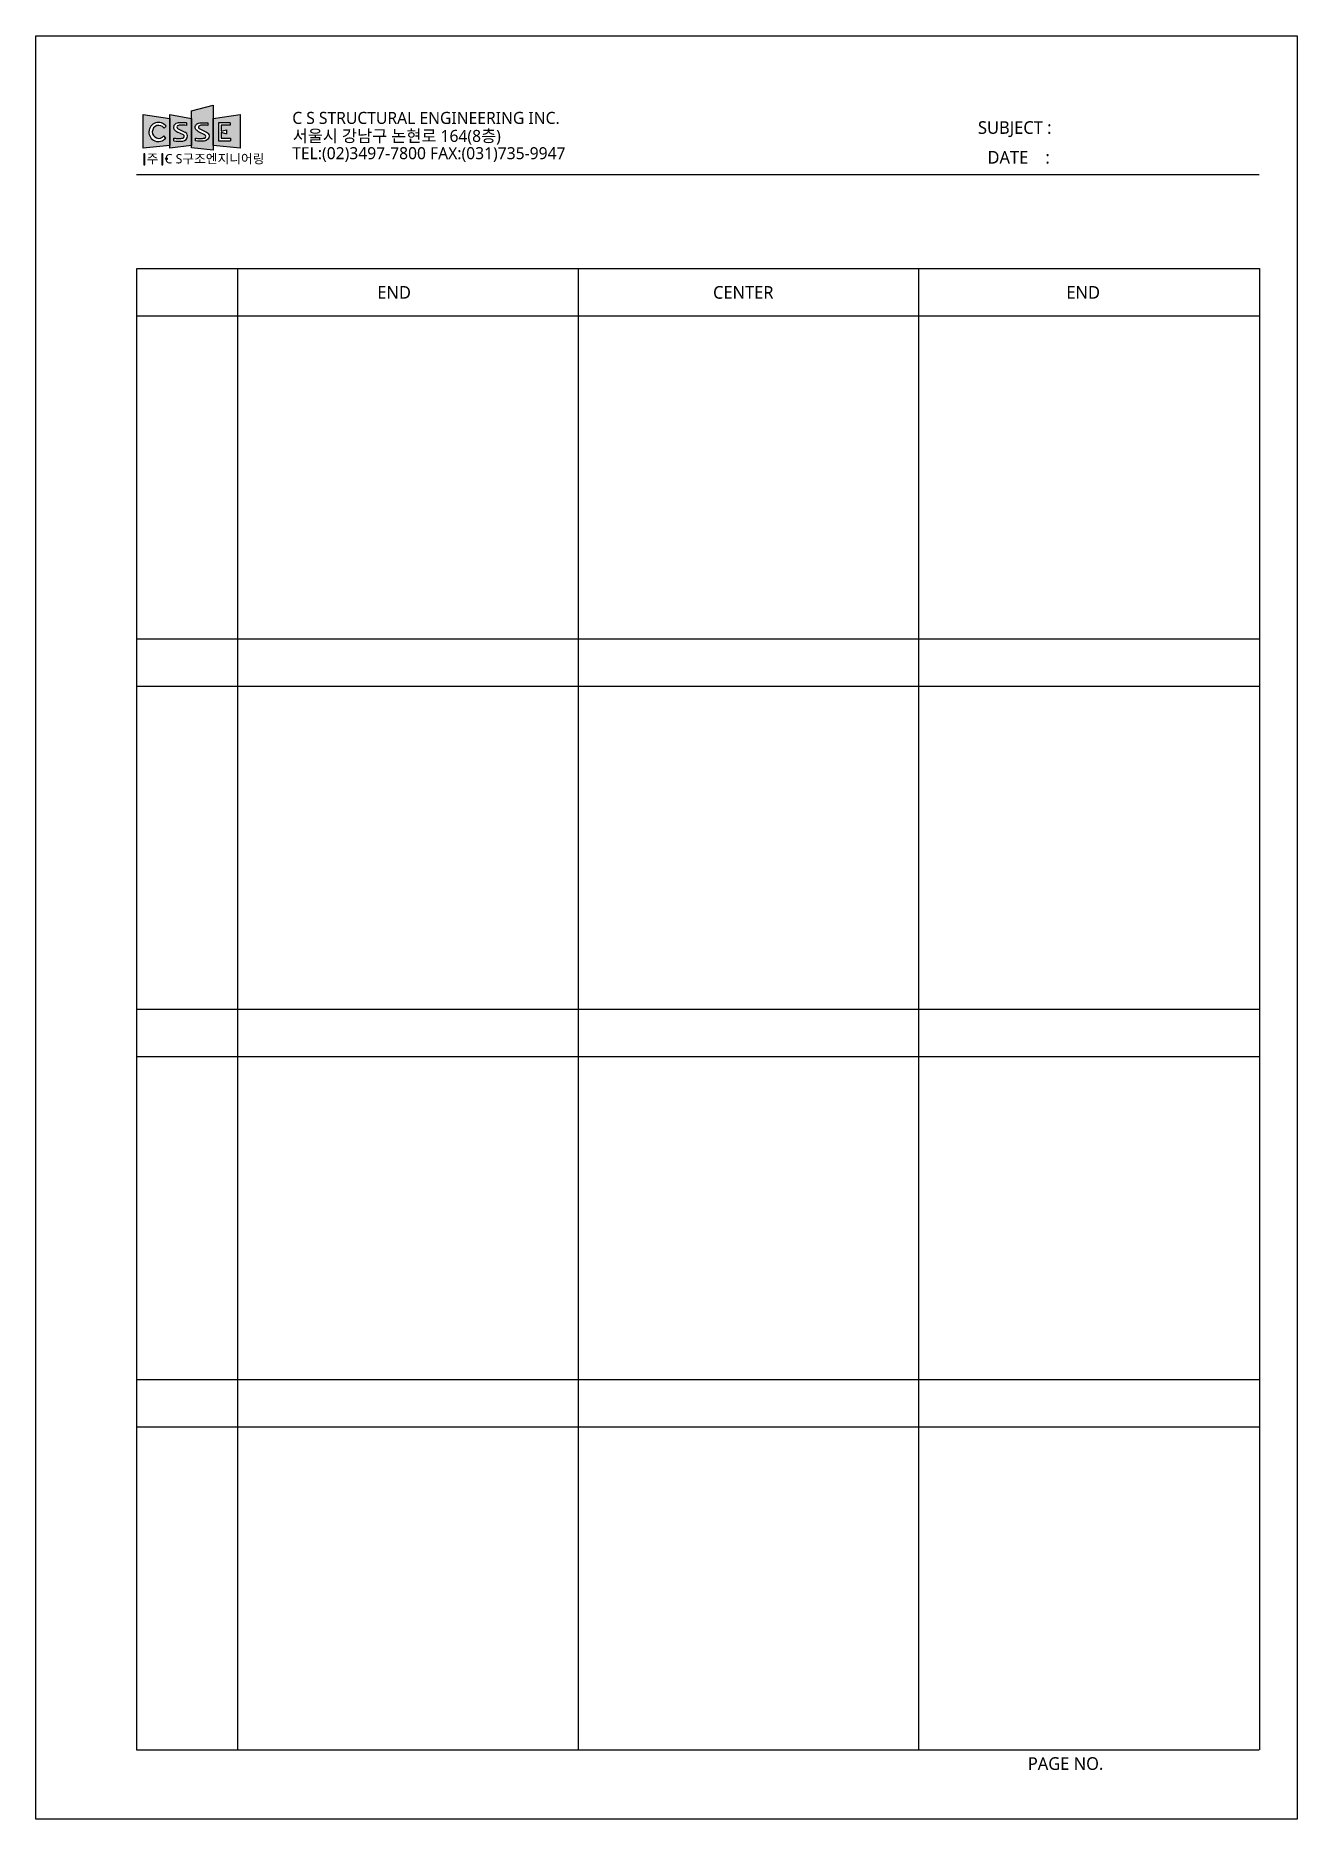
# Model space of a CAD drawing. Extents: x 0 to 4001, y 0 to 5659.
import ezdxf

# ---------------------------------------------------------------- set-up
doc = ezdxf.new("R2010")
doc.units = 0
doc.header["$LTSCALE"] = 50
doc.header["$MEASUREMENT"] = 0
doc.layers.get('0').update_dxf_attribs({"linetype": 'CONTINUOUS'})
doc.layers.add('edit', color=1, linetype='CONTINUOUS')
doc.styles.add('12', font='malgun.ttf')

msp = doc.modelspace()

# ---------------------------------------------------------------- hatches: boundary and pattern name
h = msp.add_hatch(color=256)
h.paths.add_polyline_path([(563.1, 5438.5), (494.3, 5420.7), (494.3, 5303.2), (563.1, 5295.4)])
h.paths.add_polyline_path([(546.5, 5382), (546.5, 5374.5, 0.013881), (528.2, 5375.2, 0.08874), (519.2, 5373.5, 0.605403), (518.4, 5365), (541.7, 5353, -0.23219), (550.4, 5341.4, -0.384597), (534.2, 5324.7, -0.048404), (506.6, 5325.2), (506.6, 5334.3, 0.055516), (522.4, 5332.9, 0.069121), (535.7, 5334, 0.348562), (539.8, 5339.6, 0.283388), (537, 5344), (518.5, 5353, -0.06014), (509.6, 5359.5, -0.255382), (505.9, 5368.7, -0.23918), (510.4, 5378, -0.17187), (524.1, 5382.6, -0.011402)], flags=16)
h = msp.add_hatch(color=256)
h.paths.add_polyline_path([(425.8, 5396), (341.1, 5409), (341.1, 5302.3), (425.8, 5310.3)])
h.paths.add_polyline_path([(413.7, 5372, 2.814949), (412.4, 5333.5), (406.5, 5341, -2.948244), (407.2, 5366)], flags=16)
h = msp.add_hatch(color=256)
h.paths.add_polyline_path([(494.3, 5396), (425.8, 5409), (425.8, 5302.3), (494.3, 5310.3)])
h.paths.add_polyline_path([(466.3, 5324.8, 0.375196), (481.9, 5341.4, 0.23206), (473.3, 5353), (450, 5365, -0.621378), (450.9, 5373.5, -0.086582), (459.7, 5375.2, -0.013881), (478, 5374.5), (478, 5382, 0.011548), (455.3, 5382.6, 0.168477), (441.9, 5378, 0.234186), (437.4, 5368.9, 0.000003), (437.4, 5368.9, 0.004726), (437.4, 5368.7, 0.255382), (441.1, 5359.5, 0.06014), (450, 5353), (468.4, 5344.1, -0.288527), (471.3, 5339.6, -0.348562), (467.2, 5334, -0.069121), (454, 5332.9, -0.055516), (438.1, 5334.3), (438.1, 5325.2, 0.049399)], flags=16)
h = msp.add_hatch(color=256)
h.paths.add_polyline_path([(648.4, 5302.3), (648.4, 5409), (563.1, 5396), (563.1, 5310.3)])
h.paths.add_polyline_path([(579.7, 5325.3), (579.7, 5382.5), (616.3, 5382.5), (616.3, 5375.4), (588.5, 5375.4), (588.5, 5355.6), (604.8, 5360.6), (604.8, 5347.7), (588.5, 5352.6), (588.5, 5333.5), (618.3, 5333.5), (618.3, 5325.3)], flags=16)
for points in [[(346.6, 5284.4), (342.5, 5284.4), (342.5, 5249.5), (346.6, 5249.5)], [(403.7, 5284.4), (399.6, 5284.4), (399.6, 5249.5), (403.7, 5249.5)]]:
    msp.add_hatch(color=256).paths.add_polyline_path(points)
h = msp.add_hatch(color=256)
edge = h.paths.add_edge_path()
edge.add_arc((414.5, 5268.8), 2.96, 0, 360)

# ---------------------------------------------------------------- linework, layer by layer
for p, q in [((478, 5382), (478, 5374.5)), ((546.5, 5382), (546.5, 5374.5)), ((616.3, 5382.5), (579.7, 5382.5)), ((579.7, 5382.5), (579.7, 5325.3)), ((616.3, 5382.5), (616.3, 5375.4)), ((412.4, 5333.5), (406.5, 5341)), ((413.7, 5372), (407.2, 5366)), ((438.1, 5325.2), (438.1, 5334.3)), ((450, 5365), (473.3, 5353)), ((468.4, 5344.1), (450, 5353)), ((579.7, 5325.3), (618.3, 5325.3)), ((616.3, 5375.4), (588.5, 5375.4)), ((588.5, 5375.4), (588.5, 5355.6)), ((588.5, 5355.6), (604.8, 5360.6)), ((588.5, 5352.6), (604.8, 5347.7)), ((588.5, 5352.6), (588.5, 5333.5)), ((588.5, 5333.5), (618.3, 5333.5)), ((604.8, 5360.6), (604.8, 5347.7)), ((618.3, 5333.5), (618.3, 5325.3)), ((320, 5219), (3880, 5219)), ((321.3, 4920), (3881.3, 4920)), ((321.3, 220), (321.3, 4920)), ((641.3, 220), (641.3, 4920)), ((1721.3, 220), (1721.3, 4920)), ((2801.3, 220), (2801.3, 4920)), ((3881.3, 4920), (3881.3, 220)), ((321.3, 4770), (3881.3, 4770)), ((321.3, 3745), (3881.3, 3745)), ((321.3, 3595), (3881.3, 3595)), ((321.3, 2570), (3881.3, 2570)), ((321.3, 2420), (3881.3, 2420)), ((321.3, 1395), (3881.3, 1395)), ((321.3, 1245), (3881.3, 1245)), ((3880, 219), (320, 219))]:
    msp.add_line(p, q)
for points in [[(0, 5659), (4001.3, 5659), (4001.3, 0), (0, 0)], [(494.3, 5303.2), (494.3, 5420.7), (563.1, 5438.5), (563.1, 5295.4)], [(341.1, 5302.3), (341.1, 5409), (425.8, 5396), (425.8, 5310.3)], [(425.8, 5302.3), (425.8, 5409), (494.3, 5396), (494.3, 5310.3)], [(563.1, 5310.3), (563.1, 5396), (648.4, 5409), (648.4, 5302.3)], [(346.6, 5284.4), (342.5, 5284.4), (342.5, 5249.5), (346.6, 5249.5)], [(403.7, 5284.4), (399.6, 5284.4), (399.6, 5249.5), (403.7, 5249.5)]]:
    msp.add_lwpolyline(points, close=True)
msp.add_lwpolyline([(546.5, 5374.5, 0.013881), (528.2, 5375.2, 0.086582), (519.4, 5373.5, 0.621378), (518.4, 5365), (541.8, 5353, -0.23206), (550.4, 5341.4, -0.375196), (534.8, 5324.8, -0.049399), (506.6, 5325.2), (506.6, 5334.3, 0.055516), (522.4, 5332.9, 0.069121), (535.7, 5334, 0.348562), (539.8, 5339.6, 0.288527), (536.9, 5344.1), (518.5, 5353, -0.06014), (509.6, 5359.5, -0.255382), (505.9, 5368.7, -0.23918), (510.4, 5378, -0.168477), (523.8, 5382.6, -0.011548), (546.5, 5382)], format="xyb")
msp.add_circle((414.5, 5268.8), 2.96)
for centre, radius, start, end in [((389.4, 5353.5), 30.5, 37.2994, 319.0698), ((448.8, 5368.9), 11.4, 127.2778, 181.0831), ((455.3, 5360.9), 21.7, 90, 128.2528), ((452.3, 4892.4), 490.3, 86.9924, 89.6389), ((390.5, 5353.9), 20.6, 36.0354, 321.0907), ((447.7, 5367.4), 10.3, 172.9943, 230.2988), ((452.3, 5404.9), 72, 258.6025, 271.3128), ((454.3, 5467.4), 143.2, 263.516, 274.8283), ((472.6, 5393.1), 46.1, 226.8324, 240.5988), ((452.6, 5369), 4.81, 109.8198, 237.2434), ((460.2, 5349.2), 26, 91.1108, 110.9044), ((456.7, 5381.2), 48.4, 266.7676, 282.5839), ((454.7, 5046), 329.3, 85.9376, 89.1188), ((464.6, 5342), 17.3, 275.656, 357.9195), ((465.7, 5339.3), 5.56, 285.9492, 2.8156), ((466.3, 5339.6), 5, 0.4261, 64.8032), ((465.7, 5338.4), 16.4, 10.4605, 62.7197)]:
    msp.add_arc(centre, radius, start, end)

# ---------------------------------------------------------------- texts
at = {"style": '12'}
for s, height, p in [('C S STRUCTURAL ENGINEERING INC.', 38.108, (813.8, 5379.1)), ('SUBJECT : ', 40, (2988.6, 5347.6)), ('서울시 강남구 논현로 164(8층)', 38.108, (815, 5321.9)), ('주  C S구조엔지니어링', 29.633, (352.3, 5253.8)), ('TEL:(02)3497-7800 FAX:(031)735-9947', 38.108, (813.6, 5267.2)), ('   DATE    : ', 40, (2978.1, 5253.1)), ('PAGE NO.', 40, (3146.7, 157))]:
    msp.add_text(s, height=height, dxfattribs=at).set_placement(p)
at = {"layer": 'edit', "style": '12'}
for s, p in [('END', (1083.5, 4824.5)), ('CENTER', (2148.3, 4824.5)), ('END', (3269, 4824.5))]:
    msp.add_text(s, height=40, dxfattribs=at).set_placement(p)

doc.saveas('drawing.dxf')
